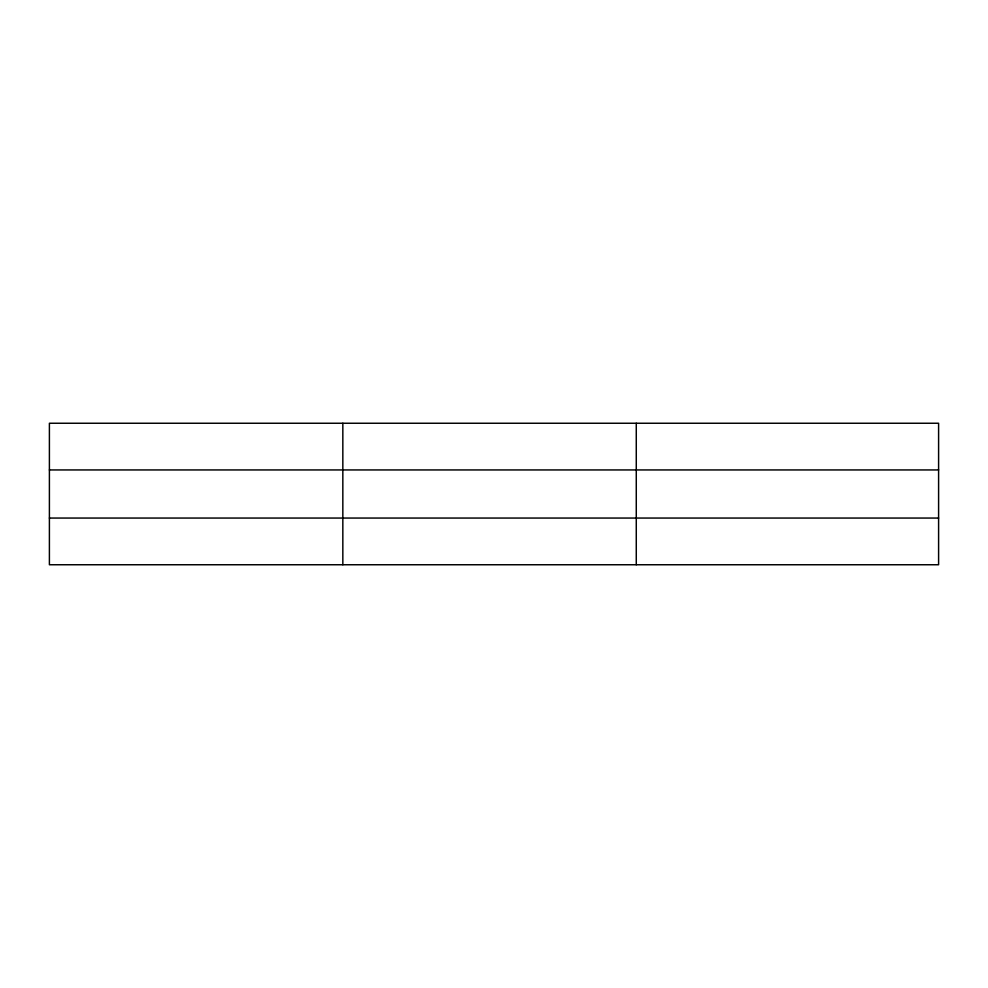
<?xml version="1.0" encoding="UTF-8"?>
<svg xmlns="http://www.w3.org/2000/svg" width="988" height="988" viewBox="0 0 988 988"><rect width="100%" height="100%" fill="white"/><g stroke="black" fill="none" stroke-linecap="round" stroke-linejoin="round"><path stroke-width="1.48" d="M342.836 423.247L342.836 564.753M636.272 423.247L636.272 564.753M938.6 469.942L938.6 423.247L49.4 423.247L49.4 564.753L938.6 564.753L938.6 469.942L49.4 469.942M49.4 518.058L938.6 518.058"/></g></svg>
